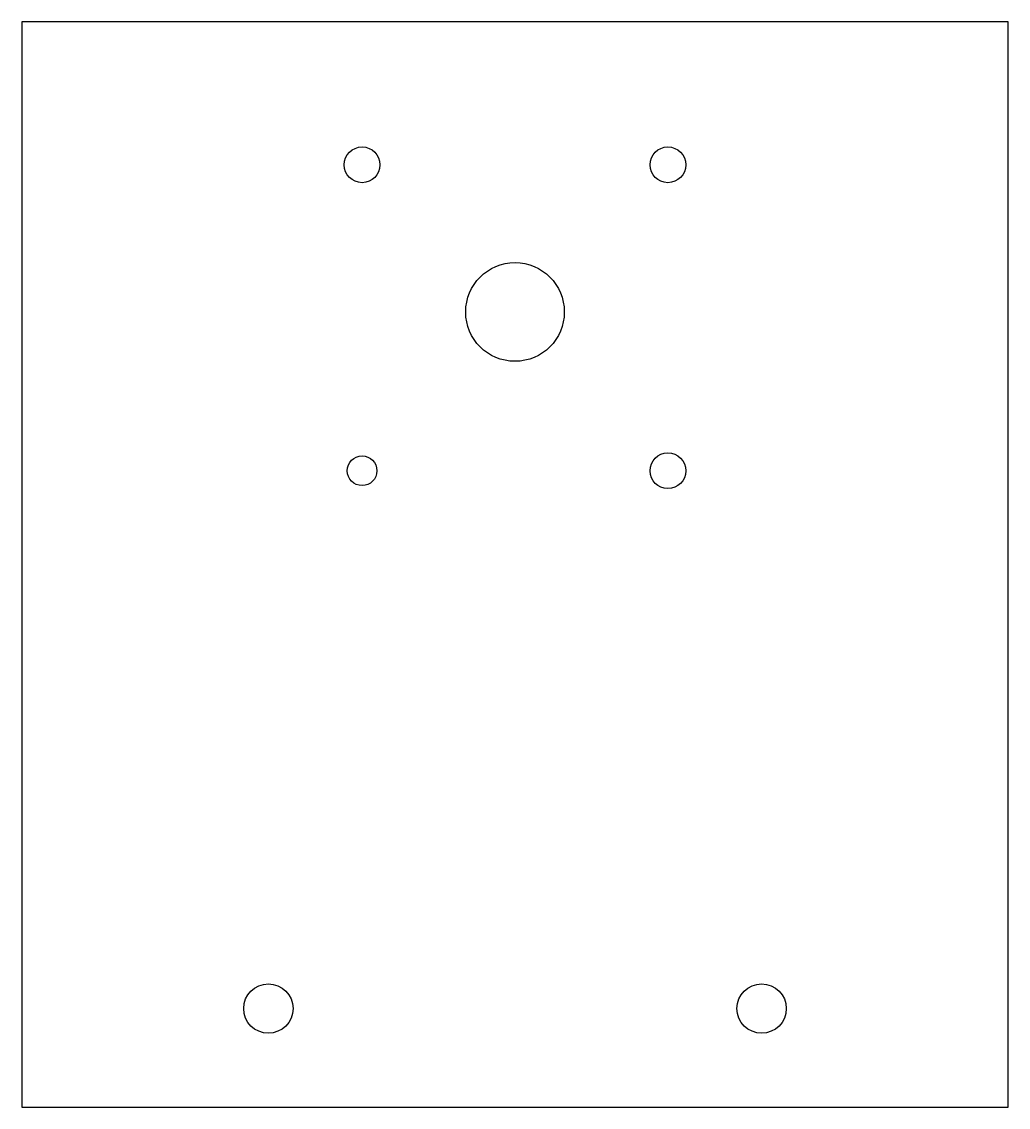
# Model space of a CAD drawing. Header units: millimetres. Extents: x -50 to 50, y -55 to 55.
import ezdxf

# ---------------------------------------------------------------- set-up
doc = ezdxf.new("R2010")
doc.units = ezdxf.units.MM

msp = doc.modelspace()

# ---------------------------------------------------------------- linework, layer by layer
at = {"color": 7, "linetype": 'Continuous', "lineweight": 25}
for p, q in [((50, 55), (-50, 55)), ((-50, 55), (-50, -55)), ((50, -55), (50, 55)), ((-50, -55), (50, -55))]:
    msp.add_line(p, q, dxfattribs=at)
for centre, radius in [((-15.5, 40.5), 1.81), ((15.5, 40.5), 1.81), ((0, 25.59), 5), ((15.5, 9.5), 1.81), ((-15.5, 9.5), 1.5), ((-25, -45), 2.5), ((25, -45), 2.5)]:
    msp.add_circle(centre, radius, dxfattribs=at)

doc.saveas('drawing.dxf')
